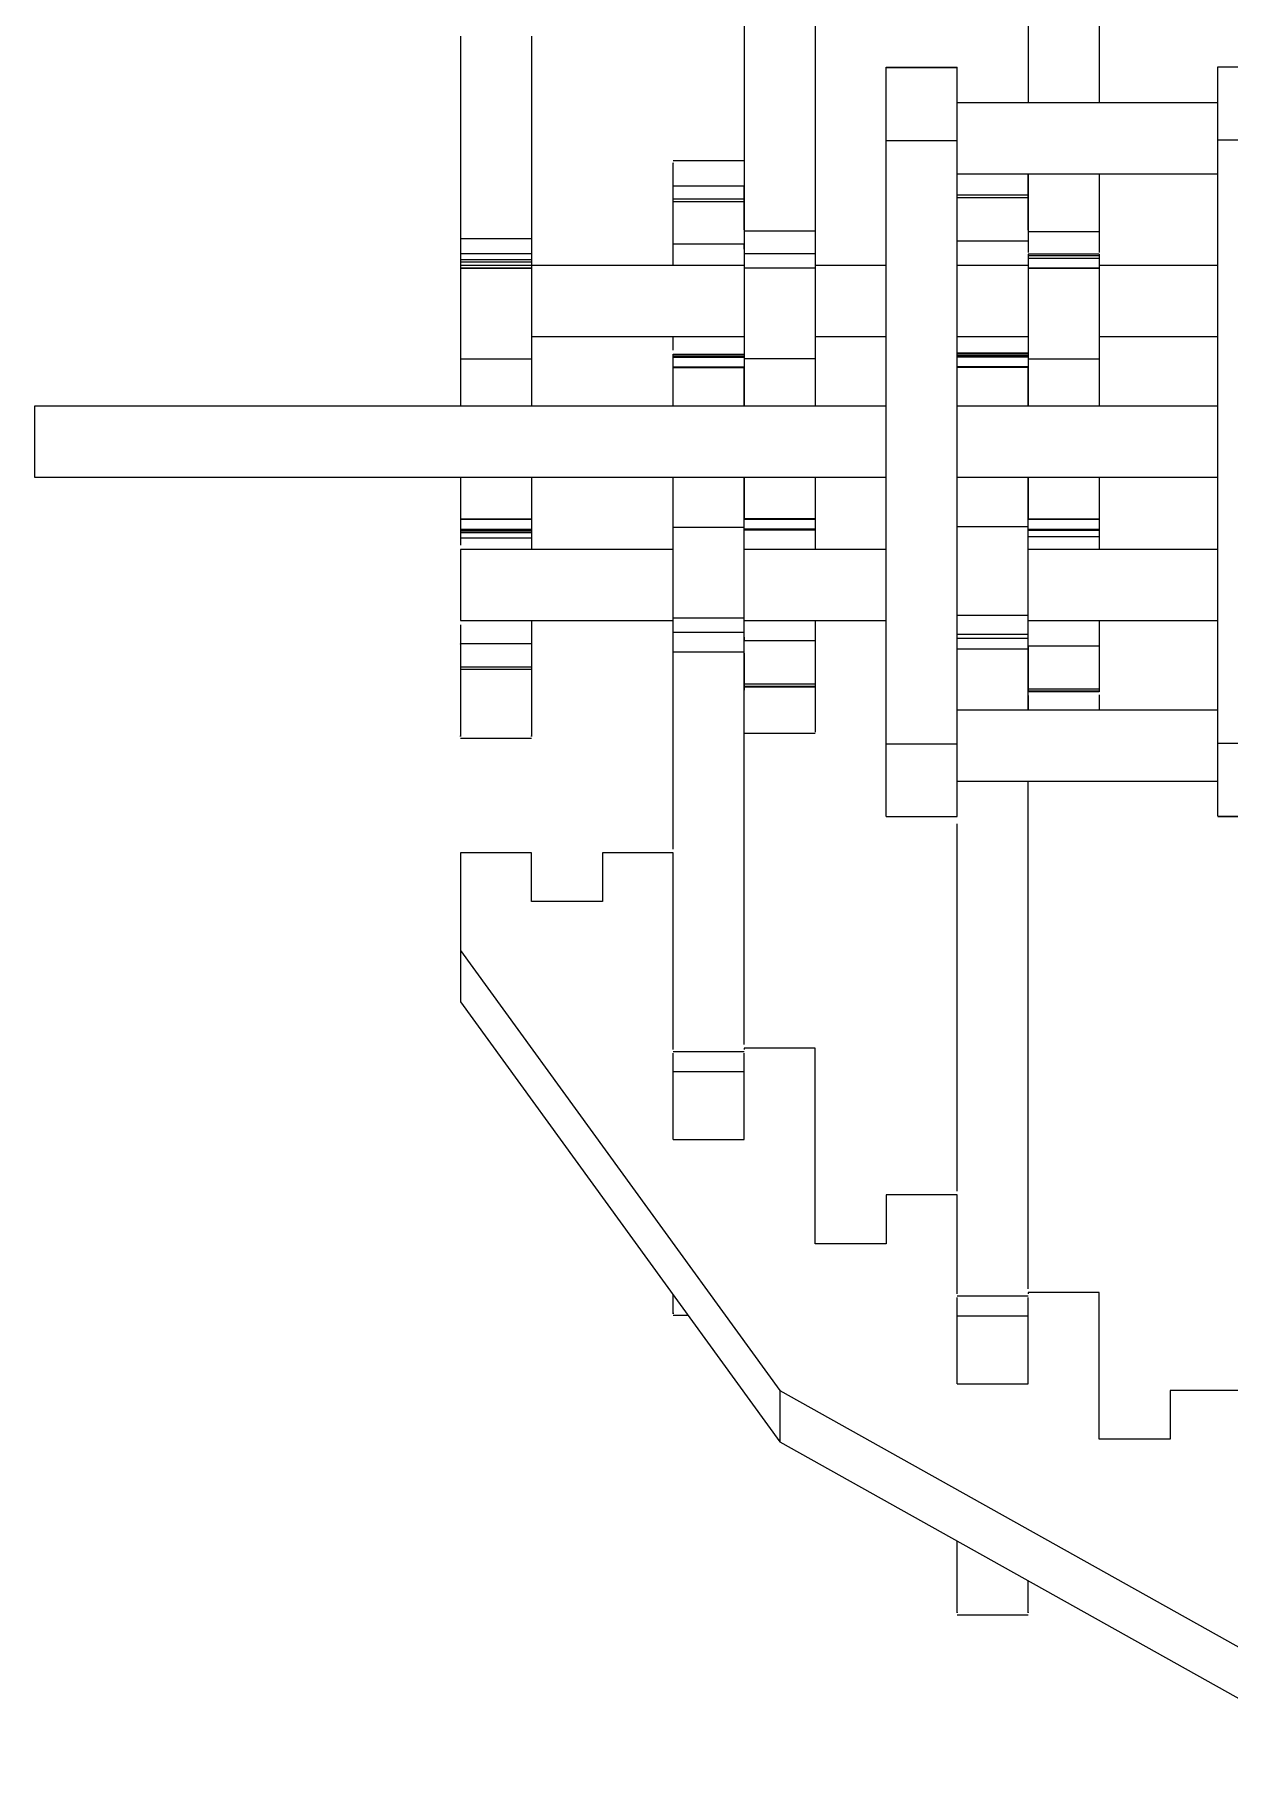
# Model space of a CAD drawing. Header units: inches. Extents: x 0 to 44.3, y 0 to 33.7.
# Drawn here: x 27.926 to 28.978, y 17.774 to 19.293 of the extents above; entities that cross this region are included whole.
import ezdxf

# ---------------------------------------------------------------- set-up
doc = ezdxf.new("R2010")
doc.units = ezdxf.units.IN
doc.header["$MEASUREMENT"] = 0

msp = doc.modelspace()

# ---------------------------------------------------------------- linework, layer by layer
at = {"color": 7, "linetype": 'Continuous', "lineweight": 15}
for p, q in [((28.6756, 19.2641), (28.7381, 19.2641)), ((28.6756, 19.2641), (28.7381, 19.2641)), ((28.6756, 19.264), (28.7381, 19.264)), ((28.9676, 19.2644), (29.0301, 19.2644)), ((28.9676, 19.2328), (28.7381, 19.2328)), ((28.6756, 19.1998), (28.7381, 19.1998)), ((28.6756, 18.6685), (28.6756, 19.1998)), ((28.7381, 18.6685), (28.7381, 19.1998)), ((28.9676, 19.2002), (29.0301, 19.2002)), ((28.9676, 18.669), (28.9676, 19.2002)), ((28.5506, 19.1819), (28.4881, 19.1819)), ((28.7381, 19.1703), (28.9676, 19.1703)), ((28.8006, 19.1703), (28.8006, 19.1191)), ((28.8006, 19.1518), (28.8006, 19.1703)), ((28.8631, 19.1703), (28.8631, 19.1191)), ((28.4881, 19.1597), (28.5506, 19.1597)), ((28.4881, 19.1484), (28.5506, 19.1484)), ((28.4881, 19.146), (28.5506, 19.146)), ((28.4881, 19.1086), (28.4881, 19.146)), ((28.5506, 19.1211), (28.5506, 19.146)), ((28.7381, 19.1518), (28.8006, 19.1518)), ((28.7381, 19.1494), (28.8006, 19.1494)), ((28.8006, 19.1206), (28.8006, 19.1494)), ((28.3631, 19.113), (28.3006, 19.113)), ((28.6131, 19.1197), (28.5506, 19.1197)), ((28.7381, 19.1113), (28.8006, 19.1113)), ((28.8631, 19.1191), (28.8006, 19.1191)), ((28.3631, 19.0999), (28.3006, 19.0999)), ((28.3631, 19.0946), (28.3006, 19.0946)), ((28.4881, 19.1086), (28.5506, 19.1086)), ((28.6131, 19.0998), (28.5506, 19.0998)), ((28.8631, 19.0996), (28.8006, 19.0996)), ((28.8631, 19.098), (28.8006, 19.098)), ((28.8631, 19.0957), (28.8006, 19.0957)), ((28.3631, 19.0924), (28.3006, 19.0924)), ((28.3631, 19.0895), (28.3006, 19.0895)), ((28.3631, 19.0871), (28.3006, 19.0871)), ((28.3631, 19.0869), (28.3006, 19.0869)), ((28.5506, 19.0895), (28.3631, 19.0895)), ((28.6131, 19.0873), (28.5506, 19.0873)), ((28.6131, 19.0871), (28.5506, 19.0871)), ((28.6756, 19.0895), (28.6131, 19.0895)), ((28.8006, 19.0895), (28.7381, 19.0895)), ((28.8631, 19.0871), (28.8006, 19.0871)), ((28.8631, 19.0869), (28.8006, 19.0869)), ((28.9676, 19.0895), (28.8631, 19.0895)), ((28.3631, 19.027), (28.5506, 19.027)), ((28.6131, 19.027), (28.6756, 19.027)), ((28.7381, 19.027), (28.8006, 19.027)), ((28.8631, 19.027), (28.9676, 19.027)), ((28.3631, 19.007), (28.3006, 19.007)), ((28.3006, 19.007), (28.3006, 18.9658)), ((28.3631, 19.007), (28.3631, 18.9658)), ((28.4881, 19.0114), (28.5506, 19.0114)), ((28.4881, 19.0099), (28.5506, 19.0099)), ((28.4881, 19.009), (28.5506, 19.009)), ((28.4881, 19.0004), (28.4881, 19.009)), ((28.6131, 19.0073), (28.5506, 19.0073)), ((28.5506, 19.0073), (28.5506, 18.9658)), ((28.6131, 19.0073), (28.6131, 18.9658)), ((28.7381, 19.0128), (28.8006, 19.0128)), ((28.7381, 19.0117), (28.8006, 19.0117)), ((28.7381, 19.0102), (28.8006, 19.0102)), ((28.7381, 19.0093), (28.8006, 19.0093)), ((28.8631, 19.0071), (28.8006, 19.0071)), ((28.8006, 19.0071), (28.8006, 18.9658)), ((28.8631, 19.0071), (28.8631, 18.9658)), ((28.4881, 19.0004), (28.5506, 19.0004)), ((28.4881, 18.9999), (28.4881, 19.0004)), ((28.4881, 18.9999), (28.5506, 18.9999)), ((28.4881, 18.9999), (28.5506, 18.9999)), ((28.4881, 18.9999), (28.4881, 18.9999)), ((28.7381, 19.0007), (28.8006, 19.0007)), ((28.7381, 19.0003), (28.8006, 19.0003)), ((28.7381, 19.0002), (28.8006, 19.0002)), ((28.6756, 18.9658), (27.9256, 18.9658)), ((27.9256, 18.9658), (27.9256, 18.9081)), ((28.9676, 18.9658), (28.7381, 18.9658)), ((27.9256, 18.9081), (27.9256, 18.9033)), ((27.9256, 18.9033), (28.6756, 18.9033)), ((28.4881, 18.8593), (28.4881, 18.9033)), ((28.5506, 18.8593), (28.5506, 18.9033)), ((28.7381, 18.9033), (28.9676, 18.9033)), ((28.8006, 18.8597), (28.8006, 18.9033)), ((28.3631, 18.8663), (28.3006, 18.8663)), ((28.3006, 18.8663), (28.3006, 18.8662)), ((28.3631, 18.8662), (28.3006, 18.8662)), ((28.3006, 18.8662), (28.3006, 18.8658)), ((28.3631, 18.8663), (28.3631, 18.8662)), ((28.3631, 18.8662), (28.3631, 18.8658)), ((28.6131, 18.8665), (28.5506, 18.8665)), ((28.6131, 18.8665), (28.5506, 18.8665)), ((28.6131, 18.8665), (28.6131, 18.8665)), ((28.6131, 18.8665), (28.6131, 18.866)), ((28.8631, 18.8663), (28.8006, 18.8663)), ((28.8631, 18.8663), (28.8006, 18.8663)), ((28.8631, 18.8663), (28.8631, 18.8663)), ((28.8631, 18.8663), (28.8631, 18.8658)), ((28.3631, 18.8658), (28.3006, 18.8658)), ((28.3006, 18.8658), (28.3006, 18.8571)), ((28.3631, 18.8571), (28.3006, 18.8571)), ((28.3631, 18.8562), (28.3006, 18.8562)), ((28.3631, 18.8547), (28.3006, 18.8547)), ((28.3631, 18.8543), (28.3006, 18.8543)), ((28.3006, 18.8543), (28.3006, 18.8496)), ((28.3631, 18.8658), (28.3631, 18.8571)), ((28.3631, 18.8543), (28.3631, 18.8496)), ((28.4881, 18.8593), (28.5506, 18.8593)), ((28.6131, 18.866), (28.5506, 18.866)), ((28.6131, 18.8574), (28.5506, 18.8574)), ((28.6131, 18.8565), (28.5506, 18.8565)), ((28.6131, 18.866), (28.6131, 18.8574)), ((28.7381, 18.8597), (28.8006, 18.8597)), ((28.8631, 18.8658), (28.8006, 18.8658)), ((28.8631, 18.8572), (28.8006, 18.8572)), ((28.8631, 18.8563), (28.8006, 18.8563)), ((28.8631, 18.8658), (28.8631, 18.8572)), ((28.3631, 18.8496), (28.3006, 18.8496)), ((28.3006, 18.8496), (28.3006, 18.8433)), ((28.4881, 18.8395), (28.3006, 18.8395)), ((28.3006, 18.8395), (28.3006, 18.777)), ((28.3631, 18.8496), (28.3631, 18.8395)), ((28.6756, 18.8395), (28.5506, 18.8395)), ((28.8631, 18.8508), (28.8006, 18.8508)), ((28.9676, 18.8395), (28.8006, 18.8395)), ((28.3006, 18.777), (28.4881, 18.777)), ((28.4881, 18.7794), (28.5506, 18.7794)), ((28.4881, 18.7792), (28.5506, 18.7792)), ((28.5506, 18.777), (28.6756, 18.777)), ((28.7381, 18.7816), (28.8006, 18.7816)), ((28.8006, 18.777), (28.9676, 18.777)), ((28.4881, 18.7668), (28.5506, 18.7668)), ((28.7381, 18.765), (28.8006, 18.765)), ((28.7381, 18.7615), (28.8006, 18.7615)), ((28.3631, 18.7563), (28.3006, 18.7563)), ((28.3006, 18.7563), (28.3006, 18.7359)), ((28.3631, 18.7563), (28.3631, 18.7359)), ((28.4881, 18.7495), (28.5506, 18.7495)), ((28.6131, 18.7591), (28.5506, 18.7591)), ((28.5506, 18.7483), (28.5506, 18.721)), ((28.6131, 18.7591), (28.6131, 18.721)), ((28.7381, 18.752), (28.8006, 18.752)), ((28.8631, 18.7543), (28.8006, 18.7543)), ((28.8006, 18.7543), (28.8006, 18.7164)), ((28.8006, 18.6981), (28.8006, 18.752)), ((28.8631, 18.7543), (28.8631, 18.7164)), ((28.3631, 18.7359), (28.3006, 18.7359)), ((28.3631, 18.7337), (28.3006, 18.7337)), ((28.6131, 18.721), (28.5506, 18.721)), ((28.6131, 18.7188), (28.5506, 18.7188)), ((28.6131, 18.7182), (28.5506, 18.7182)), ((28.5506, 18.7182), (28.5506, 18.7155)), ((28.8631, 18.7164), (28.8006, 18.7164)), ((28.8631, 18.7148), (28.8006, 18.7148)), ((28.8006, 18.7145), (28.8006, 18.7143)), ((28.8631, 18.7143), (28.8006, 18.7143)), ((28.8631, 18.7145), (28.8631, 18.7143)), ((28.8006, 18.7109), (28.8006, 18.6981)), ((28.8631, 18.7115), (28.8631, 18.6981)), ((28.9676, 18.6981), (28.7381, 18.6981)), ((28.3006, 18.6735), (28.3631, 18.6735)), ((28.5506, 18.6778), (28.6131, 18.6778)), ((28.9676, 18.669), (29.0301, 18.669)), ((28.6756, 18.6685), (28.7381, 18.6685)), ((28.7381, 18.6356), (28.9676, 18.6356)), ((28.6756, 18.6044), (28.7381, 18.6044)), ((28.6756, 18.6043), (28.7381, 18.6043)), ((28.9676, 18.6047), (29.0301, 18.6047)), ((28.9676, 18.6044), (29.0301, 18.6044)), ((28.3006, 18.5725), (28.3006, 18.4864)), ((28.3631, 18.5725), (28.3006, 18.5725)), ((28.3631, 18.5294), (28.3631, 18.5725)), ((28.4256, 18.5725), (28.4256, 18.5294)), ((28.4881, 18.5725), (28.4256, 18.5725)), ((28.4881, 18.3992), (28.4881, 18.5725)), ((28.4256, 18.5294), (28.3631, 18.5294)), ((28.3006, 18.4864), (28.5819, 18.099)), ((28.3006, 18.4864), (28.3006, 18.4411)), ((28.3006, 18.4411), (28.5819, 18.0537)), ((28.5506, 18.3971), (28.4881, 18.3971)), ((28.5506, 18.4003), (28.5506, 18.3992)), ((28.6131, 18.4003), (28.5506, 18.4003)), ((28.6131, 18.2282), (28.6131, 18.4003)), ((28.4881, 18.3799), (28.5506, 18.3799)), ((28.4881, 18.32), (28.5506, 18.32)), ((28.6756, 18.2712), (28.6756, 18.2282)), ((28.7381, 18.2712), (28.6756, 18.2712)), ((28.7381, 18.184), (28.7381, 18.2712)), ((28.6756, 18.2282), (28.6131, 18.2282)), ((28.8006, 18.1851), (28.8006, 18.184)), ((28.8631, 18.1851), (28.8006, 18.1851)), ((28.8631, 18.056), (28.8631, 18.1851)), ((28.8006, 18.1819), (28.7381, 18.1819)), ((28.4881, 18.1653), (28.5008, 18.1653)), ((28.7381, 18.1647), (28.8006, 18.1647)), ((28.5819, 18.099), (29.0819, 17.8193)), ((28.5819, 18.099), (28.5819, 18.0537)), ((28.7381, 18.1049), (28.8006, 18.1049)), ((28.9256, 18.099), (28.9256, 18.056)), ((28.9881, 18.099), (28.9256, 18.099)), ((28.5819, 18.0537), (29.0819, 17.774)), ((28.9256, 18.056), (28.8631, 18.056)), ((28.7381, 17.9015), (28.8006, 17.9015))]:
    msp.add_line(p, q, dxfattribs=at)
for points, knots in [([(28.8631, 19.7673), (28.8631, 19.7533), (28.8631, 19.7129), (28.8631, 19.6313), (28.8631, 19.5297), (28.8631, 19.4318), (28.8631, 19.3428), (28.8631, 19.2779), (28.8631, 19.2431), (28.8631, 19.2328)], [0, 0, 0, 0, 0.098243, 0.284665, 0.468202, 0.650744, 0.794519, 0.939347, 1, 1, 1, 1]), ([(28.8006, 19.6798), (28.8006, 19.6634), (28.8006, 19.6165), (28.8006, 19.5293), (28.8006, 19.4319), (28.8006, 19.3428), (28.8006, 19.2779), (28.8006, 19.2431), (28.8006, 19.2328)], [0, 0, 0, 0, 0.121104, 0.346607, 0.570887, 0.747536, 0.925478, 1, 1, 1, 1]), ([(28.6131, 19.5935), (28.6131, 19.5856), (28.6131, 19.558), (28.6131, 19.5004), (28.6131, 19.4252), (28.6131, 19.3459), (28.6131, 19.266), (28.6131, 19.1874), (28.6131, 19.1424), (28.6131, 19.1197)], [0, 0, 0, 0, 0.0615424, 0.2154189, 0.3668995, 0.5175298, 0.6756825, 0.835736, 1, 1, 1, 1]), ([(28.5506, 19.464), (28.5506, 19.4509), (28.5506, 19.4132), (28.5506, 19.3457), (28.5506, 19.266), (28.5506, 19.1874), (28.5506, 19.1424), (28.5506, 19.1197)], [0, 0, 0, 0, 0.112109, 0.32336, 0.545161, 0.769628, 1, 1, 1, 1]), ([(28.3006, 19.2914), (28.3006, 19.2902), (28.3006, 19.2779), (28.3006, 19.2485), (28.3006, 19.2042), (28.3006, 19.1558), (28.3006, 19.1274), (28.3006, 19.113)], [0, 0, 0, 0, 0.024204, 0.248472, 0.470041, 0.731685, 1, 1, 1, 1]), ([(28.3631, 19.2914), (28.3631, 19.2902), (28.3631, 19.2779), (28.3631, 19.2485), (28.3631, 19.2042), (28.3631, 19.1558), (28.3631, 19.1274), (28.3631, 19.113)], [0, 0, 0, 0, 0.024204, 0.248472, 0.470041, 0.731685, 1, 1, 1, 1]), ([(28.6756, 19.264), (28.6756, 19.264), (28.6756, 19.2641), (28.6756, 19.2641), (28.6756, 19.2641)], [0, 0, 0, 0, 0.565438, 1, 1, 1, 1]), ([(28.6756, 19.1998), (28.6756, 19.2093), (28.6756, 19.2279), (28.6756, 19.2487), (28.6756, 19.2614), (28.6756, 19.2631), (28.6756, 19.264)], [0, 0, 0, 0, 0.283859, 0.558131, 0.775209, 1, 1, 1, 1]), ([(28.7381, 19.264), (28.7381, 19.264), (28.7381, 19.2641), (28.7381, 19.2641), (28.7381, 19.2641)], [0, 0, 0, 0, 0.565438, 1, 1, 1, 1]), ([(28.7381, 19.1998), (28.7381, 19.2093), (28.7381, 19.2279), (28.7381, 19.2487), (28.7381, 19.2614), (28.7381, 19.2631), (28.7381, 19.264)], [0, 0, 0, 0, 0.283859, 0.558131, 0.775209, 1, 1, 1, 1]), ([(28.9676, 19.2002), (28.9676, 19.2098), (28.9676, 19.2286), (28.9676, 19.2495), (28.9676, 19.2621), (28.9676, 19.2636), (28.9676, 19.2644)], [0, 0, 0, 0, 0.283704, 0.557917, 0.775026, 1, 1, 1, 1]), ([(28.4881, 19.1597), (28.4881, 19.1682), (28.4881, 19.1813), (28.4881, 19.18), (28.4881, 19.1796)], [0, 0, 0, 0, 0.6479078, 1, 1, 1, 1]), ([(28.4881, 19.1484), (28.4881, 19.15), (28.4881, 19.1535), (28.4881, 19.1575), (28.4881, 19.1597)], [0, 0, 0, 0, 0.4732207, 1, 1, 1, 1]), ([(28.5506, 19.1484), (28.5506, 19.15), (28.5506, 19.1535), (28.5506, 19.1575), (28.5506, 19.1597)], [0, 0, 0, 0, 0.473221, 1, 1, 1, 1]), ([(28.4881, 19.146), (28.4881, 19.1465), (28.4881, 19.1473), (28.4881, 19.1481), (28.4881, 19.1484)], [0, 0, 0, 0, 0.560483, 1, 1, 1, 1]), ([(28.5506, 19.146), (28.5506, 19.1465), (28.5506, 19.1473), (28.5506, 19.1481), (28.5506, 19.1484)], [0, 0, 0, 0, 0.5604827, 1, 1, 1, 1]), ([(28.8006, 19.1494), (28.8006, 19.1498), (28.8006, 19.1506), (28.8006, 19.1514), (28.8006, 19.1518)], [0, 0, 0, 0, 0.492462, 1, 1, 1, 1]), ([(28.3006, 19.113), (28.3006, 19.1106), (28.3006, 19.1064), (28.3006, 19.1019), (28.3006, 19.0999)], [0, 0, 0, 0, 0.559661, 1, 1, 1, 1]), ([(28.3631, 19.113), (28.3631, 19.1106), (28.3631, 19.1064), (28.3631, 19.1019), (28.3631, 19.0999)], [0, 0, 0, 0, 0.559661, 1, 1, 1, 1]), ([(28.5506, 19.1197), (28.5506, 19.1162), (28.5506, 19.1099), (28.5506, 19.1029), (28.5506, 19.0998)], [0, 0, 0, 0, 0.559926, 1, 1, 1, 1]), ([(28.6131, 19.1197), (28.6131, 19.1162), (28.6131, 19.1099), (28.6131, 19.1029), (28.6131, 19.0998)], [0, 0, 0, 0, 0.5599262, 1, 1, 1, 1]), ([(28.8006, 19.1191), (28.8006, 19.1157), (28.8006, 19.11), (28.8006, 19.1036), (28.8006, 19.1011)], [0, 0, 0, 0, 0.60649, 1, 1, 1, 1]), ([(28.8631, 19.1191), (28.8631, 19.1157), (28.8631, 19.11), (28.8631, 19.1036), (28.8631, 19.1011)], [0, 0, 0, 0, 0.60649, 1, 1, 1, 1]), ([(28.3006, 19.0999), (28.3006, 19.0989), (28.3006, 19.0972), (28.3006, 19.0954), (28.3006, 19.0946)], [0, 0, 0, 0, 0.562554, 1, 1, 1, 1]), ([(28.3006, 19.0946), (28.3006, 19.0942), (28.3006, 19.0934), (28.3006, 19.0927), (28.3006, 19.0924)], [0, 0, 0, 0, 0.561412, 1, 1, 1, 1]), ([(28.3631, 19.0999), (28.3631, 19.0989), (28.3631, 19.0972), (28.3631, 19.0954), (28.3631, 19.0946)], [0, 0, 0, 0, 0.562554, 1, 1, 1, 1]), ([(28.3631, 19.0946), (28.3631, 19.0942), (28.3631, 19.0934), (28.3631, 19.0927), (28.3631, 19.0924)], [0, 0, 0, 0, 0.561412, 1, 1, 1, 1]), ([(28.4881, 19.0895), (28.4881, 19.0924), (28.4881, 19.1001), (28.4881, 19.1072), (28.4881, 19.1082), (28.4881, 19.1086)], [0, 0, 0, 0, 0.228568, 0.607493, 1, 1, 1, 1]), ([(28.5506, 19.1041), (28.5506, 19.1048), (28.5506, 19.1085), (28.5506, 19.1086), (28.5506, 19.1086)], [0, 0, 0, 0, 0.184241, 1, 1, 1, 1]), ([(28.5506, 19.0998), (28.5506, 19.0976), (28.5506, 19.0937), (28.5506, 19.0893), (28.5506, 19.0873)], [0, 0, 0, 0, 0.566497, 1, 1, 1, 1]), ([(28.6131, 19.0998), (28.6131, 19.0976), (28.6131, 19.0937), (28.6131, 19.0893), (28.6131, 19.0873)], [0, 0, 0, 0, 0.566497, 1, 1, 1, 1]), ([(28.8006, 19.0996), (28.8006, 19.0993), (28.8006, 19.0988), (28.8006, 19.0982), (28.8006, 19.098)], [0, 0, 0, 0, 0.560542, 1, 1, 1, 1]), ([(28.8006, 19.098), (28.8006, 19.0976), (28.8006, 19.0968), (28.8006, 19.096), (28.8006, 19.0957)], [0, 0, 0, 0, 0.561161, 1, 1, 1, 1]), ([(28.8006, 19.0957), (28.8006, 19.0941), (28.8006, 19.0914), (28.8006, 19.0884), (28.8006, 19.0871)], [0, 0, 0, 0, 0.564393, 1, 1, 1, 1]), ([(28.8631, 19.0996), (28.8631, 19.0993), (28.8631, 19.0988), (28.8631, 19.0982), (28.8631, 19.098)], [0, 0, 0, 0, 0.560542, 1, 1, 1, 1]), ([(28.8631, 19.098), (28.8631, 19.0976), (28.8631, 19.0968), (28.8631, 19.096), (28.8631, 19.0957)], [0, 0, 0, 0, 0.561161, 1, 1, 1, 1]), ([(28.8631, 19.0957), (28.8631, 19.0941), (28.8631, 19.0914), (28.8631, 19.0884), (28.8631, 19.0871)], [0, 0, 0, 0, 0.564393, 1, 1, 1, 1]), ([(28.3006, 19.0924), (28.3006, 19.0918), (28.3006, 19.0909), (28.3006, 19.09), (28.3006, 19.0895)], [0, 0, 0, 0, 0.560825, 1, 1, 1, 1]), ([(28.3006, 19.0895), (28.3006, 19.0891), (28.3006, 19.0883), (28.3006, 19.0874), (28.3006, 19.0871)], [0, 0, 0, 0, 0.561457, 1, 1, 1, 1]), ([(28.3006, 19.0871), (28.3006, 19.0871), (28.3006, 19.087), (28.3006, 19.087), (28.3006, 19.0869), (28.3006, 19.0869)], [0, 0, 0, 0, 0.32103, 0.593498, 1, 1, 1, 1]), ([(28.3006, 19.0869), (28.3006, 19.073), (28.3006, 19.0479), (28.3006, 19.0197), (28.3006, 19.007)], [0, 0, 0, 0, 0.551075, 1, 1, 1, 1]), ([(28.3631, 19.0924), (28.3631, 19.0918), (28.3631, 19.0909), (28.3631, 19.09), (28.3631, 19.0895)], [0, 0, 0, 0, 0.560825, 1, 1, 1, 1]), ([(28.3631, 19.0895), (28.3631, 19.0891), (28.3631, 19.0883), (28.3631, 19.0874), (28.3631, 19.0871)], [0, 0, 0, 0, 0.561457, 1, 1, 1, 1]), ([(28.3631, 19.0871), (28.3631, 19.0871), (28.3631, 19.087), (28.3631, 19.087), (28.3631, 19.0869), (28.3631, 19.0869)], [0, 0, 0, 0, 0.32103, 0.593498, 1, 1, 1, 1]), ([(28.3631, 19.0869), (28.3631, 19.073), (28.3631, 19.0479), (28.3631, 19.0197), (28.3631, 19.007)], [0, 0, 0, 0, 0.5510748, 1, 1, 1, 1]), ([(28.5506, 19.0873), (28.5506, 19.0873), (28.5506, 19.0873), (28.5506, 19.0872), (28.5506, 19.0872), (28.5506, 19.0871)], [0, 0, 0, 0, 0.320145, 0.592318, 1, 1, 1, 1]), ([(28.5506, 19.0871), (28.5506, 19.0733), (28.5506, 19.0482), (28.5506, 19.0199), (28.5506, 19.0073)], [0, 0, 0, 0, 0.551071, 1, 1, 1, 1]), ([(28.6131, 19.0873), (28.6131, 19.0873), (28.6131, 19.0873), (28.6131, 19.0872), (28.6131, 19.0872), (28.6131, 19.0871)], [0, 0, 0, 0, 0.320145, 0.592318, 1, 1, 1, 1]), ([(28.6131, 19.0871), (28.6131, 19.0733), (28.6131, 19.0482), (28.6131, 19.0199), (28.6131, 19.0073)], [0, 0, 0, 0, 0.551071, 1, 1, 1, 1]), ([(28.8006, 19.0871), (28.8006, 19.0871), (28.8006, 19.0871), (28.8006, 19.087), (28.8006, 19.087), (28.8006, 19.0869)], [0, 0, 0, 0, 0.320826, 0.592047, 1, 1, 1, 1]), ([(28.8006, 19.0869), (28.8006, 19.0731), (28.8006, 19.048), (28.8006, 19.0197), (28.8006, 19.0071)], [0, 0, 0, 0, 0.551073, 1, 1, 1, 1]), ([(28.8631, 19.0871), (28.8631, 19.0871), (28.8631, 19.0871), (28.8631, 19.087), (28.8631, 19.087), (28.8631, 19.0869)], [0, 0, 0, 0, 0.320826, 0.592047, 1, 1, 1, 1]), ([(28.8631, 19.0869), (28.8631, 19.0731), (28.8631, 19.048), (28.8631, 19.0197), (28.8631, 19.0071)], [0, 0, 0, 0, 0.551073, 1, 1, 1, 1]), ([(28.4881, 19.015), (28.4881, 19.0167), (28.4881, 19.0199), (28.4881, 19.0249), (28.4881, 19.027)], [0, 0, 0, 0, 0.557901, 1, 1, 1, 1]), ([(28.4881, 19.0099), (28.4881, 19.0101), (28.4881, 19.0106), (28.4881, 19.0112), (28.4881, 19.0114)], [0, 0, 0, 0, 0.5607144, 1, 1, 1, 1]), ([(28.4881, 19.009), (28.4881, 19.0092), (28.4881, 19.0095), (28.4881, 19.0098), (28.4881, 19.0099)], [0, 0, 0, 0, 0.5707208, 1, 1, 1, 1]), ([(28.4881, 18.9658), (28.4881, 18.9697), (28.4881, 18.9833), (28.4881, 18.993), (28.4881, 18.9999)], [0, 0, 0, 0, 0.287577, 1, 1, 1, 1]), ([(28.5506, 18.9658), (28.5506, 18.9697), (28.5506, 18.9833), (28.5506, 18.993), (28.5506, 18.9999)], [0, 0, 0, 0, 0.2875772, 1, 1, 1, 1]), ([(28.8006, 18.9658), (28.8006, 18.9699), (28.8006, 18.9836), (28.8006, 18.9933), (28.8006, 19.0002)], [0, 0, 0, 0, 0.293377, 1, 1, 1, 1]), ([(28.3006, 18.9033), (28.3006, 18.8984), (28.3006, 18.8837), (28.3006, 18.8732), (28.3006, 18.8663)], [0, 0, 0, 0, 0.336469, 1, 1, 1, 1]), ([(28.3631, 18.9033), (28.3631, 18.8984), (28.3631, 18.8837), (28.3631, 18.8732), (28.3631, 18.8663)], [0, 0, 0, 0, 0.336469, 1, 1, 1, 1]), ([(28.5506, 18.9033), (28.5506, 18.8985), (28.5506, 18.8839), (28.5506, 18.8735), (28.5506, 18.8665)], [0, 0, 0, 0, 0.332488, 1, 1, 1, 1]), ([(28.6131, 18.9033), (28.6131, 18.8985), (28.6131, 18.8839), (28.6131, 18.8735), (28.6131, 18.8665)], [0, 0, 0, 0, 0.3324882, 1, 1, 1, 1]), ([(28.8006, 18.9033), (28.8006, 18.8984), (28.8006, 18.8838), (28.8006, 18.8733), (28.8006, 18.8663)], [0, 0, 0, 0, 0.335564, 1, 1, 1, 1]), ([(28.8631, 18.9033), (28.8631, 18.8984), (28.8631, 18.8838), (28.8631, 18.8733), (28.8631, 18.8663)], [0, 0, 0, 0, 0.335564, 1, 1, 1, 1]), ([(28.3006, 18.8571), (28.3006, 18.8569), (28.3006, 18.8566), (28.3006, 18.8563), (28.3006, 18.8562)], [0, 0, 0, 0, 0.570563, 1, 1, 1, 1]), ([(28.3006, 18.8562), (28.3006, 18.856), (28.3006, 18.8555), (28.3006, 18.8549), (28.3006, 18.8547)], [0, 0, 0, 0, 0.560701, 1, 1, 1, 1]), ([(28.3006, 18.8547), (28.3006, 18.8546), (28.3006, 18.8545), (28.3006, 18.8543), (28.3006, 18.8543)], [0, 0, 0, 0, 0.549354, 1, 1, 1, 1]), ([(28.3631, 18.8571), (28.3631, 18.8569), (28.3631, 18.8566), (28.3631, 18.8563), (28.3631, 18.8562)], [0, 0, 0, 0, 0.570563, 1, 1, 1, 1]), ([(28.3631, 18.8562), (28.3631, 18.856), (28.3631, 18.8555), (28.3631, 18.8549), (28.3631, 18.8547)], [0, 0, 0, 0, 0.5607007, 1, 1, 1, 1]), ([(28.3631, 18.8547), (28.3631, 18.8546), (28.3631, 18.8545), (28.3631, 18.8543), (28.3631, 18.8543)], [0, 0, 0, 0, 0.549354, 1, 1, 1, 1]), ([(28.4881, 18.7794), (28.4881, 18.7933), (28.4881, 18.8184), (28.4881, 18.8467), (28.4881, 18.8593)], [0, 0, 0, 0, 0.551078, 1, 1, 1, 1]), ([(28.5506, 18.7794), (28.5506, 18.7933), (28.5506, 18.8184), (28.5506, 18.8467), (28.5506, 18.8593)], [0, 0, 0, 0, 0.551078, 1, 1, 1, 1]), ([(28.6131, 18.8574), (28.6131, 18.8572), (28.6131, 18.8568), (28.6131, 18.8566), (28.6131, 18.8565)], [0, 0, 0, 0, 0.570563, 1, 1, 1, 1]), ([(28.6131, 18.8565), (28.6131, 18.8536), (28.6131, 18.849), (28.6131, 18.842), (28.6131, 18.8395)], [0, 0, 0, 0, 0.634491, 1, 1, 1, 1]), ([(28.8006, 18.7816), (28.8006, 18.7952), (28.8006, 18.8198), (28.8006, 18.8473), (28.8006, 18.8597)], [0, 0, 0, 0, 0.551219, 1, 1, 1, 1]), ([(28.8631, 18.8572), (28.8631, 18.857), (28.8631, 18.8566), (28.8631, 18.8564), (28.8631, 18.8563)], [0, 0, 0, 0, 0.570368, 1, 1, 1, 1]), ([(28.8631, 18.8563), (28.8631, 18.8558), (28.8631, 18.8548), (28.8631, 18.853), (28.8631, 18.8516), (28.8631, 18.8508)], [0, 0, 0, 0, 0.2588757, 0.5803148, 1, 1, 1, 1]), ([(28.8631, 18.8508), (28.8631, 18.8479), (28.8631, 18.8447), (28.8631, 18.8398), (28.8631, 18.8395)], [0, 0, 0, 0, 0.929297, 1, 1, 1, 1]), ([(28.3631, 18.777), (28.3631, 18.7716), (28.3631, 18.7619), (28.3631, 18.7557), (28.3631, 18.7561), (28.3631, 18.7563)], [0, 0, 0, 0, 0.454564, 0.816274, 1, 1, 1, 1]), ([(28.4881, 18.7792), (28.4881, 18.7792), (28.4881, 18.7793), (28.4881, 18.7793), (28.4881, 18.7794), (28.4881, 18.7794)], [0, 0, 0, 0, 0.321917, 0.594678, 1, 1, 1, 1]), ([(28.4881, 18.7668), (28.4881, 18.769), (28.4881, 18.7728), (28.4881, 18.7773), (28.4881, 18.7792)], [0, 0, 0, 0, 0.566495, 1, 1, 1, 1]), ([(28.5506, 18.7792), (28.5506, 18.7792), (28.5506, 18.7793), (28.5506, 18.7793), (28.5506, 18.7794), (28.5506, 18.7794)], [0, 0, 0, 0, 0.321917, 0.594678, 1, 1, 1, 1]), ([(28.5506, 18.7668), (28.5506, 18.769), (28.5506, 18.7728), (28.5506, 18.7773), (28.5506, 18.7792)], [0, 0, 0, 0, 0.5664947, 1, 1, 1, 1]), ([(28.6131, 18.777), (28.6131, 18.7744), (28.6131, 18.767), (28.6131, 18.7602), (28.6131, 18.7595), (28.6131, 18.7591)], [0, 0, 0, 0, 0.215067, 0.600623, 1, 1, 1, 1]), ([(28.8006, 18.765), (28.8006, 18.7679), (28.8006, 18.773), (28.8006, 18.779), (28.8006, 18.7816)], [0, 0, 0, 0, 0.566259, 1, 1, 1, 1]), ([(28.8631, 18.777), (28.8631, 18.772), (28.8631, 18.7625), (28.8631, 18.7551), (28.8631, 18.7549), (28.8631, 18.7548)], [0, 0, 0, 0, 0.376403, 0.729695, 1, 1, 1, 1]), ([(28.3006, 18.7731), (28.3006, 18.7692), (28.3006, 18.761), (28.3006, 18.7557), (28.3006, 18.7561), (28.3006, 18.7563)], [0, 0, 0, 0, 0.381295, 0.791594, 1, 1, 1, 1]), ([(28.4881, 18.7495), (28.4881, 18.7525), (28.4881, 18.758), (28.4881, 18.7641), (28.4881, 18.7668)], [0, 0, 0, 0, 0.559817, 1, 1, 1, 1]), ([(28.5506, 18.7495), (28.5506, 18.7525), (28.5506, 18.758), (28.5506, 18.7641), (28.5506, 18.7668)], [0, 0, 0, 0, 0.559817, 1, 1, 1, 1]), ([(28.5506, 18.7624), (28.5506, 18.7621), (28.5506, 18.7588), (28.5506, 18.759), (28.5506, 18.7591)], [0, 0, 0, 0, 0.10656, 1, 1, 1, 1]), ([(28.8006, 18.7615), (28.8006, 18.7622), (28.8006, 18.7633), (28.8006, 18.7645), (28.8006, 18.765)], [0, 0, 0, 0, 0.559583, 1, 1, 1, 1]), ([(28.8006, 18.752), (28.8006, 18.7537), (28.8006, 18.7568), (28.8006, 18.7601), (28.8006, 18.7615)], [0, 0, 0, 0, 0.559938, 1, 1, 1, 1]), ([(28.4881, 18.5757), (28.4881, 18.5768), (28.4881, 18.5981), (28.4881, 18.6399), (28.4881, 18.6986), (28.4881, 18.7324), (28.4881, 18.7495)], [0, 0, 0, 0, 0.018289, 0.340238, 0.665946, 1, 1, 1, 1]), ([(28.5506, 18.4036), (28.5506, 18.4123), (28.5506, 18.4409), (28.5506, 18.502), (28.5506, 18.5737), (28.5506, 18.6398), (28.5506, 18.6986), (28.5506, 18.7324), (28.5506, 18.7495)], [0, 0, 0, 0, 0.091929, 0.300079, 0.505788, 0.667864, 0.831831, 1, 1, 1, 1]), ([(28.3006, 18.7359), (28.3006, 18.7355), (28.3006, 18.7347), (28.3006, 18.734), (28.3006, 18.7337)], [0, 0, 0, 0, 0.560538, 1, 1, 1, 1]), ([(28.3006, 18.7337), (28.3006, 18.7235), (28.3006, 18.7035), (28.3006, 18.6842), (28.3006, 18.6737), (28.3006, 18.6749), (28.3006, 18.6753)], [0, 0, 0, 0, 0.291874, 0.574319, 0.853843, 1, 1, 1, 1]), ([(28.3631, 18.7359), (28.3631, 18.7355), (28.3631, 18.7347), (28.3631, 18.734), (28.3631, 18.7337)], [0, 0, 0, 0, 0.560538, 1, 1, 1, 1]), ([(28.3631, 18.7337), (28.3631, 18.7235), (28.3631, 18.7035), (28.3631, 18.6842), (28.3631, 18.6737), (28.3631, 18.6749), (28.3631, 18.6753)], [0, 0, 0, 0, 0.291874, 0.574319, 0.853843, 1, 1, 1, 1]), ([(28.5506, 18.721), (28.5506, 18.7206), (28.5506, 18.7199), (28.5506, 18.7192), (28.5506, 18.7188)], [0, 0, 0, 0, 0.506259, 1, 1, 1, 1]), ([(28.5506, 18.7188), (28.5506, 18.7187), (28.5506, 18.7185), (28.5506, 18.7183), (28.5506, 18.7182)], [0, 0, 0, 0, 0.560117, 1, 1, 1, 1]), ([(28.6131, 18.721), (28.6131, 18.7206), (28.6131, 18.7199), (28.6131, 18.7192), (28.6131, 18.7188)], [0, 0, 0, 0, 0.506259, 1, 1, 1, 1]), ([(28.6131, 18.7188), (28.6131, 18.7187), (28.6131, 18.7185), (28.6131, 18.7183), (28.6131, 18.7182)], [0, 0, 0, 0, 0.560117, 1, 1, 1, 1]), ([(28.6131, 18.7182), (28.6131, 18.7098), (28.6131, 18.693), (28.6131, 18.6798), (28.6131, 18.679), (28.6131, 18.6786)], [0, 0, 0, 0, 0.362166, 0.714827, 1, 1, 1, 1]), ([(28.8006, 18.7164), (28.8006, 18.7161), (28.8006, 18.7156), (28.8006, 18.715), (28.8006, 18.7148)], [0, 0, 0, 0, 0.501985, 1, 1, 1, 1]), ([(28.8631, 18.7164), (28.8631, 18.7161), (28.8631, 18.7156), (28.8631, 18.715), (28.8631, 18.7148)], [0, 0, 0, 0, 0.5019849, 1, 1, 1, 1]), ([(28.9676, 18.6047), (28.9676, 18.6059), (28.9676, 18.6084), (28.9676, 18.6255), (28.9676, 18.6465), (28.9676, 18.6614), (28.9676, 18.669)], [0, 0, 0, 0, 0.283704, 0.557917, 0.775026, 1, 1, 1, 1]), ([(28.6756, 18.6044), (28.6756, 18.6058), (28.6756, 18.6086), (28.6756, 18.6257), (28.6756, 18.6464), (28.6756, 18.6611), (28.6756, 18.6685)], [0, 0, 0, 0, 0.283145, 0.557338, 0.7746417, 1, 1, 1, 1]), ([(28.7381, 18.6044), (28.7381, 18.6058), (28.7381, 18.6086), (28.7381, 18.6257), (28.7381, 18.6464), (28.7381, 18.6611), (28.7381, 18.6685)], [0, 0, 0, 0, 0.283145, 0.557338, 0.7746417, 1, 1, 1, 1]), ([(28.8006, 18.1884), (28.8006, 18.1987), (28.8006, 18.2324), (28.8006, 18.302), (28.8006, 18.3913), (28.8006, 18.4851), (28.8006, 18.5687), (28.8006, 18.6169), (28.8006, 18.6356)], [0, 0, 0, 0, 0.087428, 0.283811, 0.477161, 0.669485, 0.871522, 1, 1, 1, 1]), ([(28.6756, 18.6043), (28.6756, 18.6043), (28.6756, 18.6043), (28.6756, 18.6044), (28.6756, 18.6044)], [0, 0, 0, 0, 0.558141, 1, 1, 1, 1]), ([(28.7381, 18.6043), (28.7381, 18.6043), (28.7381, 18.6043), (28.7381, 18.6044), (28.7381, 18.6044)], [0, 0, 0, 0, 0.558141, 1, 1, 1, 1]), ([(28.7381, 18.2744), (28.7381, 18.2839), (28.7381, 18.3203), (28.7381, 18.3918), (28.7381, 18.4847), (28.7381, 18.5555), (28.7381, 18.5916), (28.7381, 18.5979)], [0, 0, 0, 0, 0.097246, 0.373829, 0.648944, 0.937954, 1, 1, 1, 1]), ([(28.4881, 18.3799), (28.4881, 18.3858), (28.4881, 18.3957), (28.4881, 18.3959), (28.4881, 18.396)], [0, 0, 0, 0, 0.587208, 1, 1, 1, 1]), ([(28.5506, 18.3799), (28.5506, 18.3858), (28.5506, 18.3957), (28.5506, 18.3959), (28.5506, 18.396)], [0, 0, 0, 0, 0.587208, 1, 1, 1, 1]), ([(28.4881, 18.32), (28.4881, 18.326), (28.4881, 18.3379), (28.4881, 18.3598), (28.4881, 18.3722), (28.4881, 18.3799)], [0, 0, 0, 0, 0.2764509, 0.5532102, 1, 1, 1, 1]), ([(28.5506, 18.32), (28.5506, 18.326), (28.5506, 18.3379), (28.5506, 18.3598), (28.5506, 18.3722), (28.5506, 18.3799)], [0, 0, 0, 0, 0.2764509, 0.5532102, 1, 1, 1, 1]), ([(28.4881, 18.1673), (28.4881, 18.1669), (28.4881, 18.1652), (28.4881, 18.1713), (28.4881, 18.1827), (28.4881, 18.1828)], [0, 0, 0, 0, 0.264539, 0.993685, 1, 1, 1, 1]), ([(28.7381, 18.1647), (28.7381, 18.1706), (28.7381, 18.1805), (28.7381, 18.1807), (28.7381, 18.1808)], [0, 0, 0, 0, 0.58721, 1, 1, 1, 1]), ([(28.8006, 18.1647), (28.8006, 18.1706), (28.8006, 18.1805), (28.8006, 18.1807), (28.8006, 18.1808)], [0, 0, 0, 0, 0.58721, 1, 1, 1, 1]), ([(28.7381, 18.1049), (28.7381, 18.1108), (28.7381, 18.1227), (28.7381, 18.1446), (28.7381, 18.1571), (28.7381, 18.1647)], [0, 0, 0, 0, 0.276446, 0.553204, 1, 1, 1, 1]), ([(28.8006, 18.1049), (28.8006, 18.1108), (28.8006, 18.1227), (28.8006, 18.1446), (28.8006, 18.1571), (28.8006, 18.1647)], [0, 0, 0, 0, 0.276446, 0.553204, 1, 1, 1, 1]), ([(28.7381, 17.9034), (28.7381, 17.9031), (28.7381, 17.9021), (28.7381, 17.9179), (28.7381, 17.9393), (28.7381, 17.9605), (28.7381, 17.9663)], [0, 0, 0, 0, 0.1860775, 0.5271235, 0.8705925, 1, 1, 1, 1]), ([(28.8006, 17.9034), (28.8006, 17.9032), (28.8006, 17.9024), (28.8006, 17.9123), (28.8006, 17.9271), (28.8006, 17.9313)], [0, 0, 0, 0, 0.280206, 0.793773, 1, 1, 1, 1])]:
    msp.add_open_spline(points, degree=3, knots=knots, dxfattribs=at)

doc.saveas('drawing.dxf')
